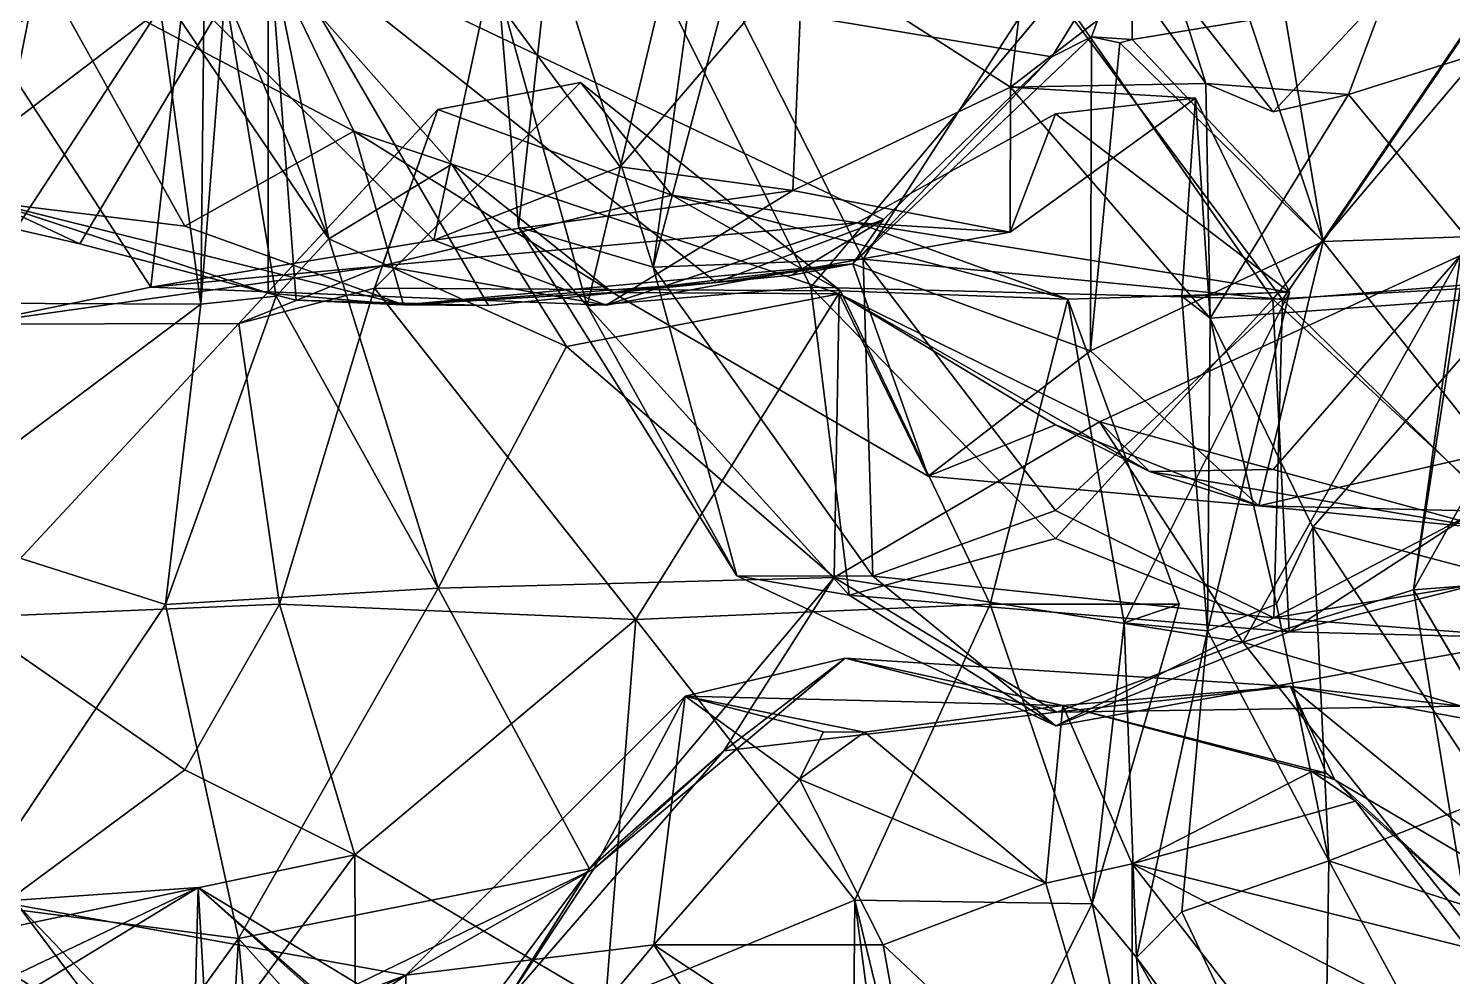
# Model space of a CAD drawing. Extents: x 290034 to 295698, y 4553723 to 4561693.
# Drawn here: x 294006.1 to 294088.5, y 4558653.7 to 4558708.6 of the extents above; entities that cross this region are included whole.
import ezdxf

# ---------------------------------------------------------------- set-up
doc = ezdxf.new("R2010")
doc.units = 0
doc.layers.add('Au_ppm_Pref_-_0_2', color=7, linetype='CONTINUOUS')

msp = doc.modelspace()

# ---------------------------------------------------------------- linework, layer by layer
at = {"layer": 'Au_ppm_Pref_-_0_2'}
for points in [[(294065.573, 4558726.859, 1865.575), (294050.937, 4558712.924, 1866.576), (294062.96, 4558705.203, 1870.192)], [(294065.573, 4558726.859, 1865.575), (294062.96, 4558705.203, 1870.192), (294070.375, 4558710.923, 1864.948)], [(293992.834, 4558704.116, 1945.578), (293990.05, 4558714.485, 1945.208), (294020, 4558714.485, 1944.21)], [(294020, 4558714.485, 1944.21), (293999.009, 4558698.458, 1945.625), (293992.834, 4558704.116, 1945.578)], [(294020, 4558714.485, 1944.21), (294009.11, 4558696.136, 1945.393), (293999.009, 4558698.458, 1945.625)], [(294020, 4558714.485, 1944.21), (294020, 4558693.286, 1945.157), (294009.11, 4558696.136, 1945.393)], [(294020, 4558693.286, 1945.157), (294020, 4558714.485, 1944.21), (294021.619, 4558692.881, 1945.082)], [(294021.619, 4558692.881, 1945.082), (294020, 4558714.485, 1944.21), (294032.75, 4558692.579, 1944.451)], [(294032.75, 4558692.579, 1944.451), (294020, 4558714.485, 1944.21), (294045.929, 4558693.905, 1943.629)], [(294055.606, 4558697.555, 1943.084), (294020, 4558714.485, 1944.21), (294065.359, 4558706.973, 1942.369)], [(294065.359, 4558706.973, 1942.369), (294020, 4558714.485, 1944.21), (294070, 4558714.485, 1941.941)], [(294045.929, 4558693.905, 1943.629), (294020, 4558714.485, 1944.21), (294055.606, 4558697.555, 1943.084)], [(294036.344, 4558713.821, 1812.507), (294045.002, 4558714.759, 1817.433), (294042.277, 4558694.784, 1816.919)], [(294045.002, 4558714.759, 1817.433), (294046.568, 4558710.923, 1820.453), (294042.277, 4558694.784, 1816.919)], [(294065.359, 4558706.973, 1942.369), (294070, 4558714.485, 1941.941), (294067.657, 4558708.13, 1942.231)], [(294067.657, 4558708.13, 1942.231), (294070, 4558714.485, 1941.941), (294070, 4558707.976, 1942.13)], [(294070, 4558707.976, 1942.13), (294070, 4558714.485, 1941.941), (294076.81, 4558709.081, 1941.655)], [(294036.344, 4558713.821, 1812.507), (294034.496, 4558697.102, 1811.494), (294033.327, 4558710.923, 1806.731)], [(294036.344, 4558713.821, 1812.507), (294042.277, 4558694.784, 1816.919), (294034.496, 4558697.102, 1811.494)], [(294050.937, 4558712.924, 1866.576), (294032.711, 4558710.923, 1867.275), (294040.375, 4558700.599, 1867.446)], [(294050.375, 4558699.219, 1871.7), (294050.937, 4558712.924, 1866.576), (294040.375, 4558700.599, 1867.446)], [(294050.375, 4558699.219, 1871.7), (294062.96, 4558705.203, 1870.192), (294050.937, 4558712.924, 1866.576)], [(293991.788, 4558710.923, 1942.584), (294003.994, 4558698.524, 1943.297), (294006.744, 4558712.297, 1936.427)], [(294003.994, 4558698.524, 1943.297), (294015.176, 4558697.164, 1937.573), (294006.744, 4558712.297, 1936.427)], [(294006.744, 4558712.297, 1936.427), (294024.958, 4558702.664, 1934.795), (294020.257, 4558712.474, 1930.964)], [(294006.744, 4558712.297, 1936.427), (294015.176, 4558697.164, 1937.573), (294024.958, 4558702.664, 1934.795)], [(294013.683, 4558710.923, 1924.341), (294020.257, 4558712.474, 1930.964), (294023.512, 4558696.436, 1924.341)], [(294020.257, 4558712.474, 1930.964), (294024.958, 4558702.664, 1934.795), (294030.631, 4558700.747, 1929.079)], [(294030.631, 4558700.747, 1929.079), (294023.512, 4558696.436, 1924.341), (294020.257, 4558712.474, 1930.964)], [(294046.568, 4558710.923, 1820.453), (294064.885, 4558711.467, 1823.476), (294054.446, 4558695.261, 1821.96)], [(294064.885, 4558711.467, 1823.476), (294078.698, 4558692.926, 1823.495), (294054.446, 4558695.261, 1821.96)], [(294064.885, 4558711.467, 1823.476), (294091.027, 4558711.055, 1825.202), (294078.698, 4558692.926, 1823.495)], [(294013.206, 4558693.641, 1877.934), (294015.143, 4558710.803, 1870.888), (294002.851, 4558709.507, 1876.352)], [(294013.206, 4558693.641, 1877.934), (294029.585, 4558696.349, 1871.116), (294015.143, 4558710.803, 1870.888)], [(294013.683, 4558710.923, 1924.341), (294023.512, 4558696.436, 1924.341), (294017.522, 4558710.645, 1918.36)], [(294016.102, 4558692.644, 1912.64), (294013.745, 4558709.798, 1906.835), (294016.295, 4558710.923, 1912.463)], [(294032.711, 4558710.923, 1867.275), (294015.143, 4558710.803, 1870.888), (294029.585, 4558696.349, 1871.116)], [(294017.522, 4558710.645, 1918.36), (294016.102, 4558692.644, 1912.64), (294016.295, 4558710.923, 1912.463)], [(294017.522, 4558710.645, 1918.36), (294020.455, 4558693.105, 1919.795), (294016.102, 4558692.644, 1912.64)], [(294017.522, 4558710.645, 1918.36), (294023.512, 4558696.436, 1924.341), (294020.455, 4558693.105, 1919.795)], [(294029.585, 4558696.349, 1871.116), (294040.375, 4558700.599, 1867.446), (294032.711, 4558710.923, 1867.275)], [(294042.847, 4558710.923, 1800.781), (294033.327, 4558710.923, 1806.731), (294038.471, 4558692.551, 1805.404)], [(294033.327, 4558710.923, 1806.731), (294034.496, 4558697.102, 1811.494), (294038.471, 4558692.551, 1805.404)], [(294051.402, 4558693.641, 1800.956), (294042.847, 4558710.923, 1800.781), (294038.471, 4558692.551, 1805.404)], [(294046.568, 4558710.923, 1820.453), (294054.446, 4558695.261, 1821.96), (294042.277, 4558694.784, 1816.919)], [(294065.757, 4558710.717, 1799.62), (294042.847, 4558710.923, 1800.781), (294051.402, 4558693.641, 1800.956)], [(294065.757, 4558710.717, 1799.62), (294051.402, 4558693.641, 1800.956), (294078.14, 4558692.942, 1799.526)], [(294070.375, 4558710.923, 1864.948), (294062.96, 4558705.203, 1870.192), (294074.276, 4558705.412, 1864.948)], [(294078.14, 4558692.942, 1799.526), (294092.053, 4558709.394, 1798.454), (294065.757, 4558710.717, 1799.62)], [(294070.375, 4558710.923, 1864.948), (294074.276, 4558705.412, 1864.948), (294072.55, 4558710.923, 1862.298)], [(294074.276, 4558705.412, 1864.948), (294078.172, 4558703.777, 1862.566), (294072.55, 4558710.923, 1862.298)], [(294084.813, 4558710.923, 1861.817), (294072.55, 4558710.923, 1862.298), (294078.172, 4558703.777, 1862.566)], [(294082.518, 4558704.777, 1864.948), (294084.813, 4558710.923, 1861.817), (294078.172, 4558703.777, 1862.566)], [(294103.119, 4558694.873, 1822.652), (294078.698, 4558692.926, 1823.495), (294091.027, 4558711.055, 1825.202)], [(294091.066, 4558710.995, 1940.614), (294081.052, 4558696.275, 1939.745), (294078.721, 4558710.137, 1941.611)], [(294091.066, 4558710.995, 1940.614), (294100.815, 4558696.923, 1939.681), (294081.052, 4558696.275, 1939.745)], [(294082.518, 4558704.777, 1864.948), (294098.22, 4558709.714, 1865.828), (294084.813, 4558710.923, 1861.817)], [(293989.781, 4558710.014, 1905.345), (294013.745, 4558709.798, 1906.835), (294002.584, 4558692.7, 1906.532)], [(294002.584, 4558692.7, 1906.532), (294013.745, 4558709.798, 1906.835), (294016.102, 4558692.644, 1912.64)], [(294076.81, 4558709.081, 1941.655), (294078.721, 4558710.137, 1941.611), (294081.052, 4558696.275, 1939.745)], [(294082.518, 4558704.777, 1864.948), (294092.17, 4558693.116, 1867.119), (294098.22, 4558709.714, 1865.828)], [(294002.747, 4558691.485, 1882.421), (294013.206, 4558693.641, 1877.934), (294002.851, 4558709.507, 1876.352)], [(294070, 4558707.976, 1942.13), (294076.81, 4558709.081, 1941.655), (294081.052, 4558696.275, 1939.745)], [(294092.053, 4558709.394, 1798.454), (294078.14, 4558692.942, 1799.526), (294102.453, 4558694.298, 1800.446)], [(294053.838, 4558694.988, 1941.693), (294065.359, 4558706.973, 1942.369), (294067.657, 4558708.13, 1942.231)], [(294067.657, 4558708.13, 1942.231), (294067.593, 4558689.948, 1938.224), (294053.838, 4558694.988, 1941.693)], [(294067.593, 4558689.948, 1938.224), (294067.657, 4558708.13, 1942.231), (294069.297, 4558707.769, 1942.167)], [(294069.297, 4558707.769, 1942.167), (294067.657, 4558708.13, 1942.231), (294070, 4558707.976, 1942.13)], [(294069.297, 4558707.769, 1942.167), (294070, 4558707.976, 1942.13), (294081.052, 4558696.275, 1939.745)], [(294069.297, 4558707.769, 1942.167), (294081.052, 4558696.275, 1939.745), (294067.593, 4558689.948, 1938.224)], [(294053.838, 4558694.988, 1941.693), (294055.606, 4558697.555, 1943.084), (294065.359, 4558706.973, 1942.369)], [(294053.116, 4558693.426, 1894.716), (294038.068, 4558705.479, 1893.917), (294026.16, 4558693.576, 1895.532)], [(294038.068, 4558705.479, 1893.917), (294029.82, 4558703.924, 1890.075), (294026.16, 4558693.576, 1895.532)], [(294038.068, 4558705.479, 1893.917), (294043.364, 4558698.967, 1888.16), (294029.82, 4558703.924, 1890.075)], [(294053.116, 4558693.426, 1894.716), (294043.364, 4558698.967, 1888.16), (294038.068, 4558705.479, 1893.917)], [(294062.96, 4558705.203, 1870.192), (294074.517, 4558691.833, 1870.308), (294074.276, 4558705.412, 1864.948)], [(294082.518, 4558704.777, 1864.948), (294074.276, 4558705.412, 1864.948), (294074.517, 4558691.833, 1870.308)], [(294082.518, 4558704.777, 1864.948), (294078.172, 4558703.777, 1862.566), (294074.276, 4558705.412, 1864.948)], [(294062.943, 4558696.824, 1876.827), (294062.96, 4558705.203, 1870.192), (294050.375, 4558699.219, 1871.7)], [(294062.96, 4558705.203, 1870.192), (294062.943, 4558696.824, 1876.827), (294073.676, 4558704.564, 1876.827)], [(294065.573, 4558703.667, 1880.348), (294073.676, 4558704.564, 1876.827), (294062.943, 4558696.824, 1876.827)], [(294062.96, 4558705.203, 1870.192), (294073.676, 4558704.564, 1876.827), (294074.517, 4558691.833, 1870.308)], [(294073.676, 4558704.564, 1876.827), (294065.573, 4558703.667, 1880.348), (294079.11, 4558693.339, 1882.83)], [(294079.11, 4558693.339, 1882.83), (294072.888, 4558693.105, 1876.827), (294073.676, 4558704.564, 1876.827)], [(294072.888, 4558693.105, 1876.827), (294074.517, 4558691.833, 1870.308), (294073.676, 4558704.564, 1876.827)], [(294082.518, 4558704.777, 1864.948), (294074.517, 4558691.833, 1870.308), (294092.17, 4558693.116, 1867.119)], [(294026.6, 4558694.874, 1883.672), (294018.298, 4558691.529, 1888.955), (294029.82, 4558703.924, 1890.075)], [(294026.16, 4558693.576, 1895.532), (294029.82, 4558703.924, 1890.075), (294018.298, 4558691.529, 1888.955)], [(294026.6, 4558694.874, 1883.672), (294029.82, 4558703.924, 1890.075), (294043.364, 4558698.967, 1888.16)], [(294054.093, 4558697.348, 1883.003), (294079.11, 4558693.339, 1882.83), (294065.573, 4558703.667, 1880.348)], [(294054.093, 4558697.348, 1883.003), (294065.573, 4558703.667, 1880.348), (294062.943, 4558696.824, 1876.827)], [(294015.176, 4558697.164, 1937.573), (294027.84, 4558692.617, 1942.078), (294024.958, 4558702.664, 1934.795)], [(294024.958, 4558702.664, 1934.795), (294027.84, 4558692.617, 1942.078), (294039.922, 4558693.331, 1936.444)], [(294039.922, 4558693.331, 1936.444), (294030.631, 4558700.747, 1929.079), (294024.958, 4558702.664, 1934.795)], [(294030.631, 4558700.747, 1929.079), (294037.268, 4558690.2, 1926.774), (294023.512, 4558696.436, 1924.341)], [(294050.375, 4558699.219, 1871.7), (294040.375, 4558700.599, 1867.446), (294029.585, 4558696.349, 1871.116)], [(294053.053, 4558693.256, 1930.247), (294030.631, 4558700.747, 1929.079), (294039.922, 4558693.331, 1936.444)], [(294053.053, 4558693.256, 1930.247), (294037.268, 4558690.2, 1926.774), (294030.631, 4558700.747, 1929.079)], [(294026.6, 4558694.874, 1883.672), (294043.364, 4558698.967, 1888.16), (294054.093, 4558697.348, 1883.003)], [(294029.585, 4558696.349, 1871.116), (294039.571, 4558692.596, 1877.007), (294050.375, 4558699.219, 1871.7)], [(294062.943, 4558696.824, 1876.827), (294050.375, 4558699.219, 1871.7), (294039.571, 4558692.596, 1877.007)], [(294053.116, 4558693.426, 1894.716), (294066.278, 4558692.946, 1888.758), (294043.364, 4558698.967, 1888.16)], [(294043.364, 4558698.967, 1888.16), (294066.278, 4558692.946, 1888.758), (294054.093, 4558697.348, 1883.003)], [(294009.11, 4558696.136, 1945.393), (294003.994, 4558698.524, 1943.297), (293999.009, 4558698.458, 1945.625)], [(294020, 4558693.286, 1945.157), (294003.994, 4558698.524, 1943.297), (294009.11, 4558696.136, 1945.393)], [(294027.84, 4558692.617, 1942.078), (294003.994, 4558698.524, 1943.297), (294020, 4558693.286, 1945.157)], [(294015.176, 4558697.164, 1937.573), (294003.994, 4558698.524, 1943.297), (294027.84, 4558692.617, 1942.078)], [(294026.6, 4558694.874, 1883.672), (294054.093, 4558697.348, 1883.003), (294039.571, 4558692.596, 1877.007)], [(294054.093, 4558697.348, 1883.003), (294062.943, 4558696.824, 1876.827), (294039.571, 4558692.596, 1877.007)], [(294050.314, 4558694.334, 1943.417), (294045.929, 4558693.905, 1943.629), (294055.606, 4558697.555, 1943.084)], [(294055.606, 4558697.555, 1943.084), (294053.838, 4558694.988, 1941.693), (294050.314, 4558694.334, 1943.417)], [(294066.278, 4558692.946, 1888.758), (294079.11, 4558693.339, 1882.83), (294054.093, 4558697.348, 1883.003)], [(294089.011, 4558695.46, 1924.3), (294098.35, 4558697.734, 1919.052), (294086.293, 4558676.115, 1917.897)], [(294086.293, 4558676.115, 1917.897), (294098.35, 4558697.734, 1919.052), (294089.016, 4558693.653, 1912.308)], [(294013.206, 4558693.641, 1877.934), (294039.571, 4558692.596, 1877.007), (294029.585, 4558696.349, 1871.116)], [(294020.455, 4558693.105, 1919.795), (294023.512, 4558696.436, 1924.341), (294029.848, 4558676.211, 1923.665)], [(294029.848, 4558676.211, 1923.665), (294023.512, 4558696.436, 1924.341), (294037.268, 4558690.2, 1926.774)], [(294034.496, 4558697.102, 1811.494), (294042.277, 4558694.784, 1816.919), (294047.125, 4558676.922, 1811.494)], [(294034.496, 4558697.102, 1811.494), (294047.125, 4558676.922, 1811.494), (294038.471, 4558692.551, 1805.404)], [(294081.052, 4558696.275, 1939.745), (294100.815, 4558696.923, 1939.681), (294090.771, 4558684.073, 1939.23)], [(294067.593, 4558689.948, 1938.224), (294081.052, 4558696.275, 1939.745), (294077.332, 4558680.983, 1935.639)], [(294081.052, 4558696.275, 1939.745), (294090.771, 4558684.073, 1939.23), (294077.332, 4558680.983, 1935.639)], [(294026.6, 4558694.874, 1883.672), (294002.747, 4558691.485, 1882.421), (294018.298, 4558691.529, 1888.955)], [(294002.747, 4558691.485, 1882.421), (294026.6, 4558694.874, 1883.672), (294013.206, 4558693.641, 1877.934)], [(294026.6, 4558694.874, 1883.672), (294039.571, 4558692.596, 1877.007), (294013.206, 4558693.641, 1877.934)], [(294027.84, 4558692.617, 1942.078), (294045.929, 4558693.905, 1943.629), (294053.838, 4558694.988, 1941.693)], [(294027.84, 4558692.617, 1942.078), (294053.838, 4558694.988, 1941.693), (294039.922, 4558693.331, 1936.444)], [(294053.838, 4558694.988, 1941.693), (294058.207, 4558682.687, 1936.22), (294039.922, 4558693.331, 1936.444)], [(294054.446, 4558695.261, 1821.96), (294055.002, 4558676.903, 1816.524), (294042.277, 4558694.784, 1816.919)], [(294042.277, 4558694.784, 1816.919), (294055.002, 4558676.903, 1816.524), (294047.125, 4558676.922, 1811.494)], [(294045.929, 4558693.905, 1943.629), (294050.314, 4558694.334, 1943.417), (294053.838, 4558694.988, 1941.693)], [(294053.838, 4558694.988, 1941.693), (294067.593, 4558689.948, 1938.224), (294058.207, 4558682.687, 1936.22)], [(294054.446, 4558695.261, 1821.96), (294065.573, 4558680.701, 1821.568), (294055.002, 4558676.903, 1816.524)], [(294054.446, 4558695.261, 1821.96), (294078.698, 4558692.926, 1823.495), (294065.573, 4558680.701, 1821.568)], [(294089.011, 4558695.46, 1924.3), (294068.122, 4558685.836, 1925.563), (294078.172, 4558683.085, 1926.941)], [(294089.011, 4558695.46, 1924.3), (294076.415, 4558673.09, 1923.556), (294068.122, 4558685.836, 1925.563)], [(294089.011, 4558695.46, 1924.3), (294086.293, 4558676.115, 1917.897), (294076.415, 4558673.09, 1923.556)], [(294089.011, 4558695.46, 1924.3), (294078.172, 4558683.085, 1926.941), (294090.748, 4558679.653, 1930.695)], [(294090.771, 4558681.105, 1821.433), (294078.698, 4558692.926, 1823.495), (294103.119, 4558694.873, 1822.652)], [(294027.84, 4558692.617, 1942.078), (294032.75, 4558692.579, 1944.451), (294045.929, 4558693.905, 1943.629)], [(294102.453, 4558694.298, 1800.446), (294078.14, 4558692.942, 1799.526), (294090.771, 4558681.25, 1801.603)], [(294029.848, 4558676.211, 1923.665), (294014.05, 4558675.266, 1918.965), (294020.455, 4558693.105, 1919.795)], [(294020.455, 4558693.105, 1919.795), (294014.05, 4558675.266, 1918.965), (294016.102, 4558692.644, 1912.64)], [(294026.16, 4558693.576, 1895.532), (294018.298, 4558691.529, 1888.955), (294020.666, 4558675.287, 1892.057)], [(294021.619, 4558692.881, 1945.082), (294027.84, 4558692.617, 1942.078), (294020, 4558693.286, 1945.157)], [(294026.16, 4558693.576, 1895.532), (294020.666, 4558675.287, 1892.057), (294041.285, 4558674.402, 1895.723)], [(294053.116, 4558693.426, 1894.716), (294026.16, 4558693.576, 1895.532), (294041.285, 4558674.402, 1895.723)], [(294053.053, 4558693.256, 1930.247), (294052.758, 4558676.831, 1924.902), (294037.268, 4558690.2, 1926.774)], [(294051.402, 4558693.641, 1800.956), (294038.471, 4558692.551, 1805.404), (294053.626, 4558675.805, 1805.635)], [(294053.053, 4558693.256, 1930.247), (294039.922, 4558693.331, 1936.444), (294058.207, 4558682.687, 1936.22)], [(294053.116, 4558693.426, 1894.716), (294041.285, 4558674.402, 1895.723), (294061.781, 4558675.287, 1892.857)], [(294065.573, 4558679.077, 1800.879), (294078.14, 4558692.942, 1799.526), (294051.402, 4558693.641, 1800.956)], [(294053.626, 4558675.805, 1805.635), (294065.573, 4558679.077, 1800.879), (294051.402, 4558693.641, 1800.956)], [(294053.053, 4558693.256, 1930.247), (294068.122, 4558685.836, 1925.563), (294052.758, 4558676.831, 1924.902)], [(294053.053, 4558693.256, 1930.247), (294058.207, 4558682.687, 1936.22), (294065.573, 4558685.661, 1933.739)], [(294053.053, 4558693.256, 1930.247), (294065.573, 4558685.661, 1933.739), (294071.002, 4558682.964, 1930.281)], [(294053.053, 4558693.256, 1930.247), (294071.002, 4558682.964, 1930.281), (294068.122, 4558685.836, 1925.563)], [(294053.116, 4558693.426, 1894.716), (294061.781, 4558675.287, 1892.857), (294066.278, 4558692.946, 1888.758)], [(294069.535, 4558674.204, 1882.932), (294079.11, 4558693.339, 1882.83), (294066.278, 4558692.946, 1888.758)], [(294069.535, 4558674.204, 1882.932), (294074.373, 4558673.736, 1875.87), (294079.11, 4558693.339, 1882.83)], [(294079.11, 4558693.339, 1882.83), (294074.373, 4558673.736, 1875.87), (294072.888, 4558693.105, 1876.827)], [(294074.373, 4558673.736, 1875.87), (294074.517, 4558691.833, 1870.308), (294072.888, 4558693.105, 1876.827)], [(294092.17, 4558693.116, 1867.119), (294074.517, 4558691.833, 1870.308), (294080.457, 4558679.734, 1867.507)], [(294092.17, 4558693.116, 1867.119), (294080.457, 4558679.734, 1867.507), (294102.287, 4558673.995, 1866.761)], [(294086.293, 4558676.115, 1917.897), (294089.016, 4558693.653, 1912.308), (294102.262, 4558677.328, 1910.714)], [(294016.102, 4558692.644, 1912.64), (293999.196, 4558679.997, 1913.981), (294002.584, 4558692.7, 1906.532)], [(293999.196, 4558679.997, 1913.981), (294016.102, 4558692.644, 1912.64), (294014.05, 4558675.266, 1918.965)], [(294032.75, 4558692.579, 1944.451), (294027.84, 4558692.617, 1942.078), (294021.619, 4558692.881, 1945.082)], [(294053.626, 4558675.805, 1805.635), (294038.471, 4558692.551, 1805.404), (294047.125, 4558676.922, 1811.494)], [(294066.278, 4558692.946, 1888.758), (294061.781, 4558675.287, 1892.857), (294072.724, 4558675.287, 1888.705)], [(294078.14, 4558692.942, 1799.526), (294065.573, 4558679.077, 1800.879), (294079.094, 4558673.691, 1805.199)], [(294065.573, 4558680.701, 1821.568), (294078.698, 4558692.926, 1823.495), (294078.196, 4558674.495, 1817.597)], [(294069.535, 4558674.204, 1882.932), (294066.278, 4558692.946, 1888.758), (294072.724, 4558675.287, 1888.705)], [(294078.14, 4558692.942, 1799.526), (294079.094, 4558673.691, 1805.199), (294090.771, 4558681.25, 1801.603)], [(294078.698, 4558692.926, 1823.495), (294090.771, 4558681.105, 1821.433), (294078.196, 4558674.495, 1817.597)], [(294020.666, 4558675.287, 1892.057), (294018.298, 4558691.529, 1888.955), (294002.467, 4558674.523, 1888.525)], [(294018.298, 4558691.529, 1888.955), (294002.747, 4558691.485, 1882.421), (294002.467, 4558674.523, 1888.525)], [(294074.373, 4558673.736, 1875.87), (294078.351, 4558675.287, 1870.887), (294074.517, 4558691.833, 1870.308)], [(294074.517, 4558691.833, 1870.308), (294078.351, 4558675.287, 1870.887), (294080.457, 4558679.734, 1867.507)], [(294029.848, 4558676.211, 1923.665), (294037.268, 4558690.2, 1926.774), (294052.758, 4558676.831, 1924.902)], [(294077.332, 4558680.983, 1935.639), (294058.207, 4558682.687, 1936.22), (294067.593, 4558689.948, 1938.224)], [(294068.122, 4558685.836, 1925.563), (294076.415, 4558673.09, 1923.556), (294052.758, 4558676.831, 1924.902)], [(294065.573, 4558685.661, 1933.739), (294058.207, 4558682.687, 1936.22), (294077.332, 4558680.983, 1935.639)], [(294077.332, 4558680.983, 1935.639), (294071.002, 4558682.964, 1930.281), (294065.573, 4558685.661, 1933.739)], [(294078.172, 4558683.085, 1926.941), (294068.122, 4558685.836, 1925.563), (294071.002, 4558682.964, 1930.281)], [(294101.749, 4558680.389, 1935.284), (294077.332, 4558680.983, 1935.639), (294090.771, 4558684.073, 1939.23)], [(294078.172, 4558683.085, 1926.941), (294071.002, 4558682.964, 1930.281), (294090.748, 4558679.653, 1930.695)], [(294090.748, 4558679.653, 1930.695), (294071.002, 4558682.964, 1930.281), (294077.332, 4558680.983, 1935.639)], [(294055.002, 4558676.903, 1816.524), (294065.573, 4558680.701, 1821.568), (294078.196, 4558674.495, 1817.597)], [(294077.332, 4558680.983, 1935.639), (294101.749, 4558680.389, 1935.284), (294090.748, 4558679.653, 1930.695)], [(294102.265, 4558678.49, 1816.887), (294078.196, 4558674.495, 1817.597), (294090.771, 4558681.105, 1821.433)], [(294101.959, 4558679.447, 1806.276), (294090.771, 4558681.25, 1801.603), (294079.094, 4558673.691, 1805.199)], [(294002.487, 4558657.977, 1917.689), (293999.196, 4558679.997, 1913.981), (294014.05, 4558675.266, 1918.965)], [(294079.094, 4558673.691, 1805.199), (294065.573, 4558679.077, 1800.879), (294053.626, 4558675.805, 1805.635)], [(294078.351, 4558675.287, 1870.887), (294081.378, 4558660.422, 1871.414), (294080.457, 4558679.734, 1867.507)], [(294101.959, 4558679.447, 1806.276), (294079.094, 4558673.691, 1805.199), (294093.64, 4558673.317, 1811.574)], [(294081.378, 4558660.422, 1871.414), (294090.771, 4558664.09, 1867.155), (294080.457, 4558679.734, 1867.507)], [(294102.287, 4558673.995, 1866.761), (294080.457, 4558679.734, 1867.507), (294090.771, 4558664.09, 1867.155)], [(294078.196, 4558674.495, 1817.597), (294102.265, 4558678.49, 1816.887), (294093.64, 4558673.317, 1811.574)], [(294029.848, 4558676.211, 1923.665), (294052.758, 4558676.831, 1924.902), (294038.592, 4558659.973, 1926.016)], [(294052.758, 4558676.831, 1924.902), (294046.381, 4558666.793, 1930.281), (294038.592, 4558659.973, 1926.016)], [(294046.381, 4558666.793, 1930.281), (294052.758, 4558676.831, 1924.902), (294065.648, 4558669.03, 1929.987)], [(294047.125, 4558676.922, 1811.494), (294055.002, 4558676.903, 1816.524), (294065.579, 4558668.247, 1811.42)], [(294047.125, 4558676.922, 1811.494), (294065.579, 4558668.247, 1811.42), (294053.626, 4558675.805, 1805.635)], [(294076.415, 4558673.09, 1923.556), (294065.648, 4558669.03, 1929.987), (294052.758, 4558676.831, 1924.902)], [(294055.002, 4558676.903, 1816.524), (294078.196, 4558674.495, 1817.597), (294065.579, 4558668.247, 1811.42)], [(294086.293, 4558676.115, 1917.897), (294102.262, 4558677.328, 1910.714), (294095.303, 4558660.684, 1913.468)], [(294029.848, 4558676.211, 1923.665), (294018.282, 4558655.939, 1924.163), (294014.05, 4558675.266, 1918.965)], [(294038.592, 4558659.973, 1926.016), (294018.282, 4558655.939, 1924.163), (294029.848, 4558676.211, 1923.665)], [(294053.626, 4558675.805, 1805.635), (294065.579, 4558668.247, 1811.42), (294079.094, 4558673.691, 1805.199)], [(294076.415, 4558673.09, 1923.556), (294086.293, 4558676.115, 1917.897), (294089.484, 4558656.628, 1924.266)], [(294086.293, 4558676.115, 1917.897), (294098.866, 4558654.658, 1918.402), (294089.484, 4558656.628, 1924.266)], [(294086.293, 4558676.115, 1917.897), (294095.303, 4558660.684, 1913.468), (294098.866, 4558654.658, 1918.402)], [(294015.176, 4558665.702, 1891.45), (294020.666, 4558675.287, 1892.057), (294002.467, 4558674.523, 1888.525)], [(294018.282, 4558655.939, 1924.163), (294002.487, 4558657.977, 1917.689), (294014.05, 4558675.266, 1918.965)], [(294025.022, 4558660.775, 1895.67), (294020.666, 4558675.287, 1892.057), (294015.176, 4558665.702, 1891.45)], [(294025.022, 4558660.775, 1895.67), (294041.285, 4558674.402, 1895.723), (294020.666, 4558675.287, 1892.057)], [(294041.285, 4558674.402, 1895.723), (294053.964, 4558658.155, 1895.156), (294061.781, 4558675.287, 1892.857)], [(294053.964, 4558658.155, 1895.156), (294067.691, 4558657.946, 1888.981), (294061.781, 4558675.287, 1892.857)], [(294072.724, 4558675.287, 1888.705), (294061.781, 4558675.287, 1892.857), (294067.691, 4558657.946, 1888.981)], [(294069.535, 4558674.204, 1882.932), (294072.724, 4558675.287, 1888.705), (294067.691, 4558657.946, 1888.981)], [(294078.351, 4558675.287, 1870.887), (294074.373, 4558673.736, 1875.87), (294081.378, 4558660.422, 1871.414)], [(294015.176, 4558665.702, 1891.45), (294002.467, 4558674.523, 1888.525), (294001.963, 4558655.93, 1894.26)], [(294025.022, 4558660.775, 1895.67), (294039.53, 4558652.185, 1900.219), (294041.285, 4558674.402, 1895.723)], [(294039.53, 4558652.185, 1900.219), (294053.964, 4558658.155, 1895.156), (294041.285, 4558674.402, 1895.723)], [(294065.579, 4558668.247, 1811.42), (294078.196, 4558674.495, 1817.597), (294093.64, 4558673.317, 1811.574)], [(294069.535, 4558674.204, 1882.932), (294067.691, 4558657.946, 1888.981), (294070.262, 4558654.826, 1881.887)], [(294069.535, 4558674.204, 1882.932), (294070.262, 4558654.826, 1881.887), (294074.373, 4558673.736, 1875.87)], [(294065.579, 4558668.247, 1811.42), (294093.64, 4558673.317, 1811.574), (294079.094, 4558673.691, 1805.199)], [(294070.262, 4558654.826, 1881.887), (294072.878, 4558657.469, 1876.827), (294074.373, 4558673.736, 1875.87)], [(294072.878, 4558657.469, 1876.827), (294081.378, 4558660.422, 1871.414), (294074.373, 4558673.736, 1875.87)], [(294076.415, 4558673.09, 1923.556), (294089.073, 4558669.39, 1931.446), (294065.648, 4558669.03, 1929.987)], [(294076.415, 4558673.09, 1923.556), (294089.484, 4558656.628, 1924.266), (294089.073, 4558669.39, 1931.446)], [(294044.143, 4558669.958, 1942.159), (294038.856, 4558659.971, 1936.368), (294053.396, 4558672.158, 1936.023)], [(294053.396, 4558672.158, 1936.023), (294038.856, 4558659.971, 1936.368), (294046.381, 4558666.793, 1930.281)], [(294044.143, 4558669.958, 1942.159), (294053.396, 4558672.158, 1936.023), (294065.989, 4558669.411, 1941.718)], [(294065.648, 4558669.03, 1929.987), (294053.396, 4558672.158, 1936.023), (294046.381, 4558666.793, 1930.281)], [(294065.648, 4558669.03, 1929.987), (294079.174, 4558670.511, 1936.138), (294053.396, 4558672.158, 1936.023)], [(294079.174, 4558670.511, 1936.138), (294065.989, 4558669.411, 1941.718), (294053.396, 4558672.158, 1936.023)], [(294044.143, 4558669.958, 1942.159), (294042.33, 4558655.574, 1946.545), (294027.975, 4558653.816, 1941.754)], [(294044.143, 4558669.958, 1942.159), (294027.975, 4558653.816, 1941.754), (294038.856, 4558659.971, 1936.368)], [(294050.75, 4558665.151, 1945.768), (294042.33, 4558655.574, 1946.545), (294044.143, 4558669.958, 1942.159)], [(294050.75, 4558665.151, 1945.768), (294044.143, 4558669.958, 1942.159), (294052.143, 4558667.894, 1945.243)], [(294052.143, 4558667.894, 1945.243), (294044.143, 4558669.958, 1942.159), (294054.518, 4558667.885, 1945.107)], [(294044.143, 4558669.958, 1942.159), (294065.989, 4558669.411, 1941.718), (294054.518, 4558667.885, 1945.107)], [(294089.073, 4558669.39, 1931.446), (294079.174, 4558670.511, 1936.138), (294065.648, 4558669.03, 1929.987)], [(294065.989, 4558669.411, 1941.718), (294079.174, 4558670.511, 1936.138), (294081.23, 4558665.507, 1943.143)], [(294079.174, 4558670.511, 1936.138), (294081.73, 4558665.113, 1943.143), (294081.23, 4558665.507, 1943.143)], [(294096.067, 4558656.684, 1937.194), (294081.73, 4558665.113, 1943.143), (294079.174, 4558670.511, 1936.138)], [(294096.067, 4558656.684, 1937.194), (294079.174, 4558670.511, 1936.138), (294097.598, 4558667.123, 1936.22)], [(294097.598, 4558667.123, 1936.22), (294079.174, 4558670.511, 1936.138), (294089.073, 4558669.39, 1931.446)], [(294065.989, 4558669.411, 1941.718), (294065.005, 4558659.145, 1945.917), (294054.518, 4558667.885, 1945.107)], [(294065.005, 4558659.145, 1945.917), (294065.989, 4558669.411, 1941.718), (294070, 4558660.264, 1945.446)], [(294065.989, 4558669.411, 1941.718), (294080.398, 4558665.609, 1943.234), (294070, 4558660.264, 1945.446)], [(294081.23, 4558665.507, 1943.143), (294080.398, 4558665.609, 1943.234), (294065.989, 4558669.411, 1941.718)], [(294050.75, 4558665.151, 1945.768), (294052.143, 4558667.894, 1945.243), (294054.518, 4558667.885, 1945.107)], [(294050.75, 4558665.151, 1945.768), (294054.518, 4558667.885, 1945.107), (294065.005, 4558659.145, 1945.917)], [(294033.662, 4558652.11, 1931.171), (294046.381, 4558666.793, 1930.281), (294038.856, 4558659.971, 1936.368)], [(294046.381, 4558666.793, 1930.281), (294033.662, 4558652.11, 1931.171), (294038.592, 4558659.973, 1926.016)], [(294025.022, 4558660.775, 1895.67), (294015.176, 4558665.702, 1891.45), (294001.963, 4558655.93, 1894.26)], [(294042.33, 4558655.574, 1946.545), (294050.75, 4558665.151, 1945.768), (294055.602, 4558655.573, 1947.04)], [(294050.75, 4558665.151, 1945.768), (294065.005, 4558659.145, 1945.917), (294055.602, 4558655.573, 1947.04)], [(294080.398, 4558665.609, 1943.234), (294082.924, 4558663.891, 1943.186), (294070, 4558660.264, 1945.446)], [(294080.398, 4558665.609, 1943.234), (294081.23, 4558665.507, 1943.143), (294081.73, 4558665.113, 1943.143)], [(294080.398, 4558665.609, 1943.234), (294081.73, 4558665.113, 1943.143), (294082.924, 4558663.891, 1943.186)], [(294082.924, 4558663.891, 1943.186), (294081.73, 4558665.113, 1943.143), (294094.821, 4558653.127, 1942.159)], [(294081.73, 4558665.113, 1943.143), (294096.067, 4558656.684, 1937.194), (294094.821, 4558653.127, 1942.159)], [(294082.924, 4558663.891, 1943.186), (294089.378, 4558655.413, 1943.726), (294070, 4558660.264, 1945.446)], [(294081.378, 4558660.422, 1871.414), (294100.056, 4558654.297, 1870.068), (294090.771, 4558664.09, 1867.155)], [(294094.821, 4558653.127, 1942.159), (294089.378, 4558655.413, 1943.726), (294082.924, 4558663.891, 1943.186)], [(294025.022, 4558660.775, 1895.67), (294001.963, 4558655.93, 1894.26), (294015.176, 4558647.469, 1897.251)], [(294025.022, 4558660.775, 1895.67), (294015.176, 4558647.469, 1897.251), (294025.081, 4558646.026, 1901.439)], [(294025.022, 4558660.775, 1895.67), (294025.081, 4558646.026, 1901.439), (294039.53, 4558652.185, 1900.219)], [(294070, 4558660.264, 1945.446), (294070, 4558642.003, 1948.407), (294065.005, 4558659.145, 1945.917)], [(294090.955, 4558649.401, 1944.497), (294085.188, 4558640.744, 1946.646), (294070, 4558660.264, 1945.446)], [(294089.378, 4558655.413, 1943.726), (294090.955, 4558649.401, 1944.497), (294070, 4558660.264, 1945.446)], [(294070, 4558660.264, 1945.446), (294085.188, 4558640.744, 1946.646), (294070, 4558642.003, 1948.407)], [(294081.071, 4558640.169, 1878.012), (294081.378, 4558660.422, 1871.414), (294072.878, 4558657.469, 1876.827)], [(294081.071, 4558640.169, 1878.012), (294092.5, 4558639.928, 1872.912), (294081.378, 4558660.422, 1871.414)], [(294081.378, 4558660.422, 1871.414), (294092.5, 4558639.928, 1872.912), (294100.056, 4558654.297, 1870.068)], [(294038.592, 4558659.973, 1926.016), (294027.775, 4558645.379, 1926.251), (294018.282, 4558655.939, 1924.163)], [(294019.924, 4558650.754, 1936.22), (294038.856, 4558659.971, 1936.368), (294027.975, 4558653.816, 1941.754)], [(294019.924, 4558650.754, 1936.22), (294033.662, 4558652.11, 1931.171), (294038.856, 4558659.971, 1936.368)], [(294027.775, 4558645.379, 1926.251), (294038.592, 4558659.973, 1926.016), (294033.662, 4558652.11, 1931.171)], [(294015.958, 4558658.887, 1876.872), (294000.284, 4558651.407, 1881.826), (293989.693, 4558657.046, 1876.874)], [(293989.693, 4558657.046, 1876.874), (294002.577, 4558650.743, 1873.129), (294015.958, 4558658.887, 1876.872)], [(294000.284, 4558651.407, 1881.826), (294015.958, 4558658.887, 1876.872), (294016.99, 4558640.804, 1883.827)], [(294015.481, 4558641.365, 1871.937), (294015.958, 4558658.887, 1876.872), (294002.577, 4558650.743, 1873.129)], [(294027.775, 4558648.258, 1873.958), (294015.958, 4558658.887, 1876.872), (294015.481, 4558641.365, 1871.937)], [(294027.775, 4558648.258, 1873.958), (294033.763, 4558648.118, 1876.827), (294015.958, 4558658.887, 1876.872)], [(294015.958, 4558658.887, 1876.872), (294027.775, 4558648.53, 1879.786), (294016.99, 4558640.804, 1883.827)], [(294027.775, 4558648.53, 1879.786), (294015.958, 4558658.887, 1876.872), (294033.763, 4558648.118, 1876.827)], [(294055.602, 4558655.573, 1947.04), (294065.005, 4558659.145, 1945.917), (294070, 4558642.003, 1948.407)], [(294002.38, 4558637.86, 1947.279), (294005.515, 4558657.86, 1941.977), (294015.176, 4558645.037, 1943.955)], [(294003.728, 4558635.754, 1922.5), (294002.487, 4558657.977, 1917.689), (294018.282, 4558655.939, 1924.163)], [(294005.043, 4558638.607, 1937.056), (294015.176, 4558647.755, 1939.458), (294005.515, 4558657.86, 1941.977)], [(294027.975, 4558653.816, 1941.754), (294015.176, 4558645.037, 1943.955), (294005.515, 4558657.86, 1941.977)], [(294015.176, 4558647.755, 1939.458), (294027.975, 4558653.816, 1941.754), (294005.515, 4558657.86, 1941.977)], [(294053.964, 4558658.155, 1895.156), (294039.53, 4558652.185, 1900.219), (294056.038, 4558642.271, 1900.476)], [(294053.964, 4558658.155, 1895.156), (294056.038, 4558642.271, 1900.476), (294053.779, 4558639.651, 1894.645)], [(294053.964, 4558658.155, 1895.156), (294053.779, 4558639.651, 1894.645), (294058.422, 4558639.651, 1891.274)], [(294053.964, 4558658.155, 1895.156), (294058.422, 4558639.651, 1891.274), (294067.691, 4558657.946, 1888.981)], [(294067.691, 4558657.946, 1888.981), (294058.422, 4558639.651, 1891.274), (294071.722, 4558639.651, 1887.806)], [(294067.691, 4558657.946, 1888.981), (294071.722, 4558639.651, 1887.806), (294070.262, 4558654.826, 1881.887)], [(294081.071, 4558640.169, 1878.012), (294072.878, 4558657.469, 1876.827), (294070.262, 4558654.826, 1881.887)], [(294018.282, 4558655.939, 1924.163), (294020.09, 4558636.293, 1924.341), (294003.728, 4558635.754, 1922.5)], [(294017.279, 4558638.937, 1930.168), (294018.282, 4558655.939, 1924.163), (294027.775, 4558645.379, 1926.251)], [(294017.279, 4558638.937, 1930.168), (294020.09, 4558636.293, 1924.341), (294018.282, 4558655.939, 1924.163)], [(294005.022, 4558644.627, 1901.09), (294015.176, 4558647.469, 1897.251), (294001.963, 4558655.93, 1894.26)], [(294042.33, 4558655.574, 1946.545), (294028.221, 4558638.624, 1947.727), (294027.975, 4558653.816, 1941.754)], [(294042.33, 4558655.574, 1946.545), (294053.026, 4558639.506, 1949.274), (294028.221, 4558638.624, 1947.727)], [(294057.404, 4558645.551, 1948.561), (294042.33, 4558655.574, 1946.545), (294055.602, 4558655.573, 1947.04)], [(294053.026, 4558639.506, 1949.274), (294042.33, 4558655.574, 1946.545), (294057.404, 4558645.551, 1948.561)], [(294055.602, 4558655.573, 1947.04), (294070, 4558642.003, 1948.407), (294057.404, 4558645.551, 1948.561)], [(294071.722, 4558639.651, 1887.806), (294078.828, 4558639.651, 1882.766), (294070.262, 4558654.826, 1881.887)], [(294070.262, 4558654.826, 1881.887), (294078.828, 4558639.651, 1882.766), (294081.071, 4558640.169, 1878.012)], [(294028.221, 4558638.624, 1947.727), (294015.176, 4558645.037, 1943.955), (294027.975, 4558653.816, 1941.754)], [(294027.975, 4558653.816, 1941.754), (294015.176, 4558647.755, 1939.458), (294019.924, 4558650.754, 1936.22)]]:
    msp.add_3dface(points, dxfattribs=at)

doc.saveas('drawing.dxf')
